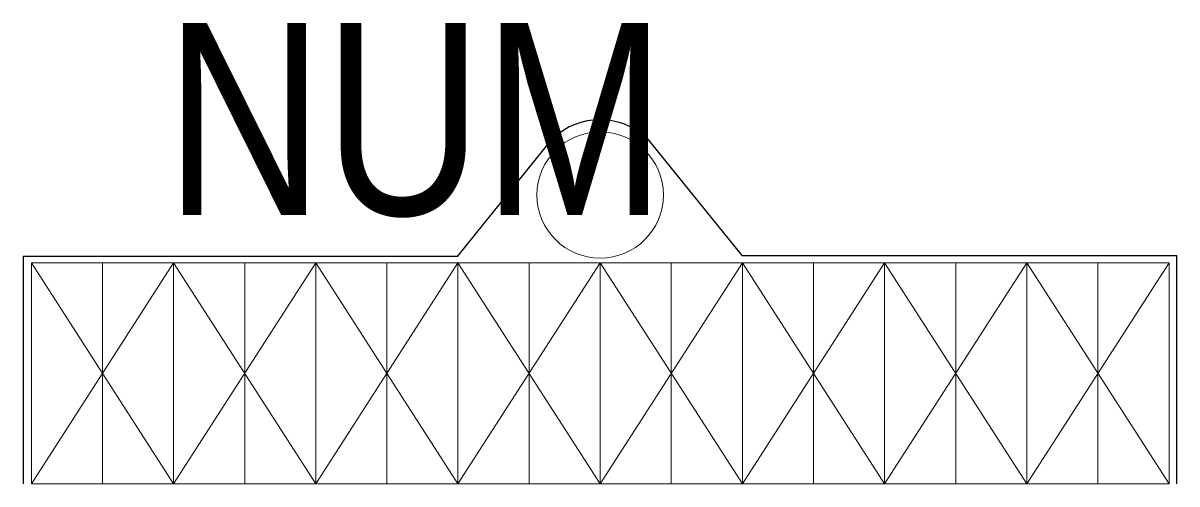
# Model space of a CAD drawing. Header units: inches. Extents: x 0 to 36, y 0 to 14.4.
import ezdxf
from ezdxf.enums import TextEntityAlignment as Align

# ---------------------------------------------------------------- set-up
doc = ezdxf.new("R2010")
doc.units = ezdxf.units.IN
doc.header["$MEASUREMENT"] = 0
doc.layers.add('SEPTICAD', color=7, linetype='Continuous')
doc.styles.add('SEPTICAD', font='ARIALN.TTF')

msp = doc.modelspace()

# ---------------------------------------------------------------- linework, layer by layer
at = {"layer": 'SEPTICAD', "linetype": 'Continuous', "lineweight": 30}
for p, q in [((13.555, 7.107), (16.549, 10.812)), ((19.434, 10.842), (22.429, 7.137)), ((13.555, 7.107), (0, 7.107)), ((0, 7.107), (0, 0)), ((22.429, 7.137), (36.011, 7.137)), ((36.011, 0), (36.011, 7.137))]:
    msp.add_line(p, q, dxfattribs=at)
at = {"layer": 'SEPTICAD', "linetype": 'Continuous', "lineweight": 15}
for p, q in [((2.477, 0), (2.477, 6.904)), ((4.696, 0), (4.696, 6.904)), ((6.916, 0), (6.916, 6.904)), ((9.135, 0), (9.135, 6.904)), ((11.354, 0), (11.354, 6.904)), ((13.573, 0), (13.573, 6.904)), ((15.792, 0), (15.792, 6.904)), ((18.011, 0), (18.011, 6.904)), ((20.231, 0), (20.231, 6.904)), ((22.45, 0), (22.45, 6.904)), ((24.669, 0), (24.669, 6.904)), ((26.888, 0), (26.888, 6.904)), ((29.107, 0), (29.107, 6.904)), ((31.326, 0), (31.326, 6.904)), ((33.546, 0), (33.546, 6.904)), ((35.765, 5.918), (35.765, 0)), ((35.765, 0), (0.258, 0)), ((0.258, 0), (35.765, 0))]:
    msp.add_line(p, q, dxfattribs=at)
at = {"layer": 'SEPTICAD', "linetype": 'Continuous', "elevation": 0.804}
for points in [[(18.011, 11), (18.011, 11)], [(18.011, 11), (18.011, 11)], [(18.011, 11), (18.011, 10.999)]]:
    msp.add_lwpolyline(points, dxfattribs=at)
at = {"layer": 'SEPTICAD', "linetype": 'Continuous', "lineweight": 15}
msp.add_lwpolyline([(0.258, 0), (35.765, 0), (35.765, 6.904), (0.258, 6.904)], close=True, dxfattribs=at)
for points in [[(0.258, 6.904), (4.696, 0)], [(4.696, 6.904), (0.258, 0)], [(4.696, 6.904), (9.135, 0)], [(9.135, 6.904), (4.696, 0)], [(9.135, 6.904), (13.573, 0)], [(13.573, 6.904), (9.135, 0)], [(13.573, 6.904), (18.011, 0)], [(18.011, 6.904), (13.573, 0)], [(18.011, 6.904), (22.45, 0)], [(22.45, 6.904), (18.011, 0)], [(22.45, 6.904), (26.888, 0)], [(26.888, 6.904), (22.45, 0)], [(26.888, 6.904), (31.326, 0)], [(31.326, 6.904), (26.888, 0)], [(31.326, 6.904), (35.765, 0)], [(35.765, 6.904), (31.326, 0)]]:
    msp.add_lwpolyline(points, dxfattribs=at)
msp.add_circle((18.011, 9.028), 1.973, dxfattribs=at)
at = {"layer": 'SEPTICAD', "linetype": 'Continuous', "lineweight": 30}
msp.add_arc((18.008, 9.215), 2.164, 48.7833, 132.4075, dxfattribs=at)
at = {"layer": 'SEPTICAD', "linetype": 'Continuous'}
msp.add_point((18.011, 11, 0.804), dxfattribs=at)

# ---------------------------------------------------------------- texts
at = {"layer": 'SEPTICAD', "style": 'SEPTICAD'}
msp.add_attdef('NUM', text='#', height=6, dxfattribs=at).set_placement((12.248, 6.601), align=Align.BOTTOM_CENTER)

doc.saveas('drawing.dxf')
